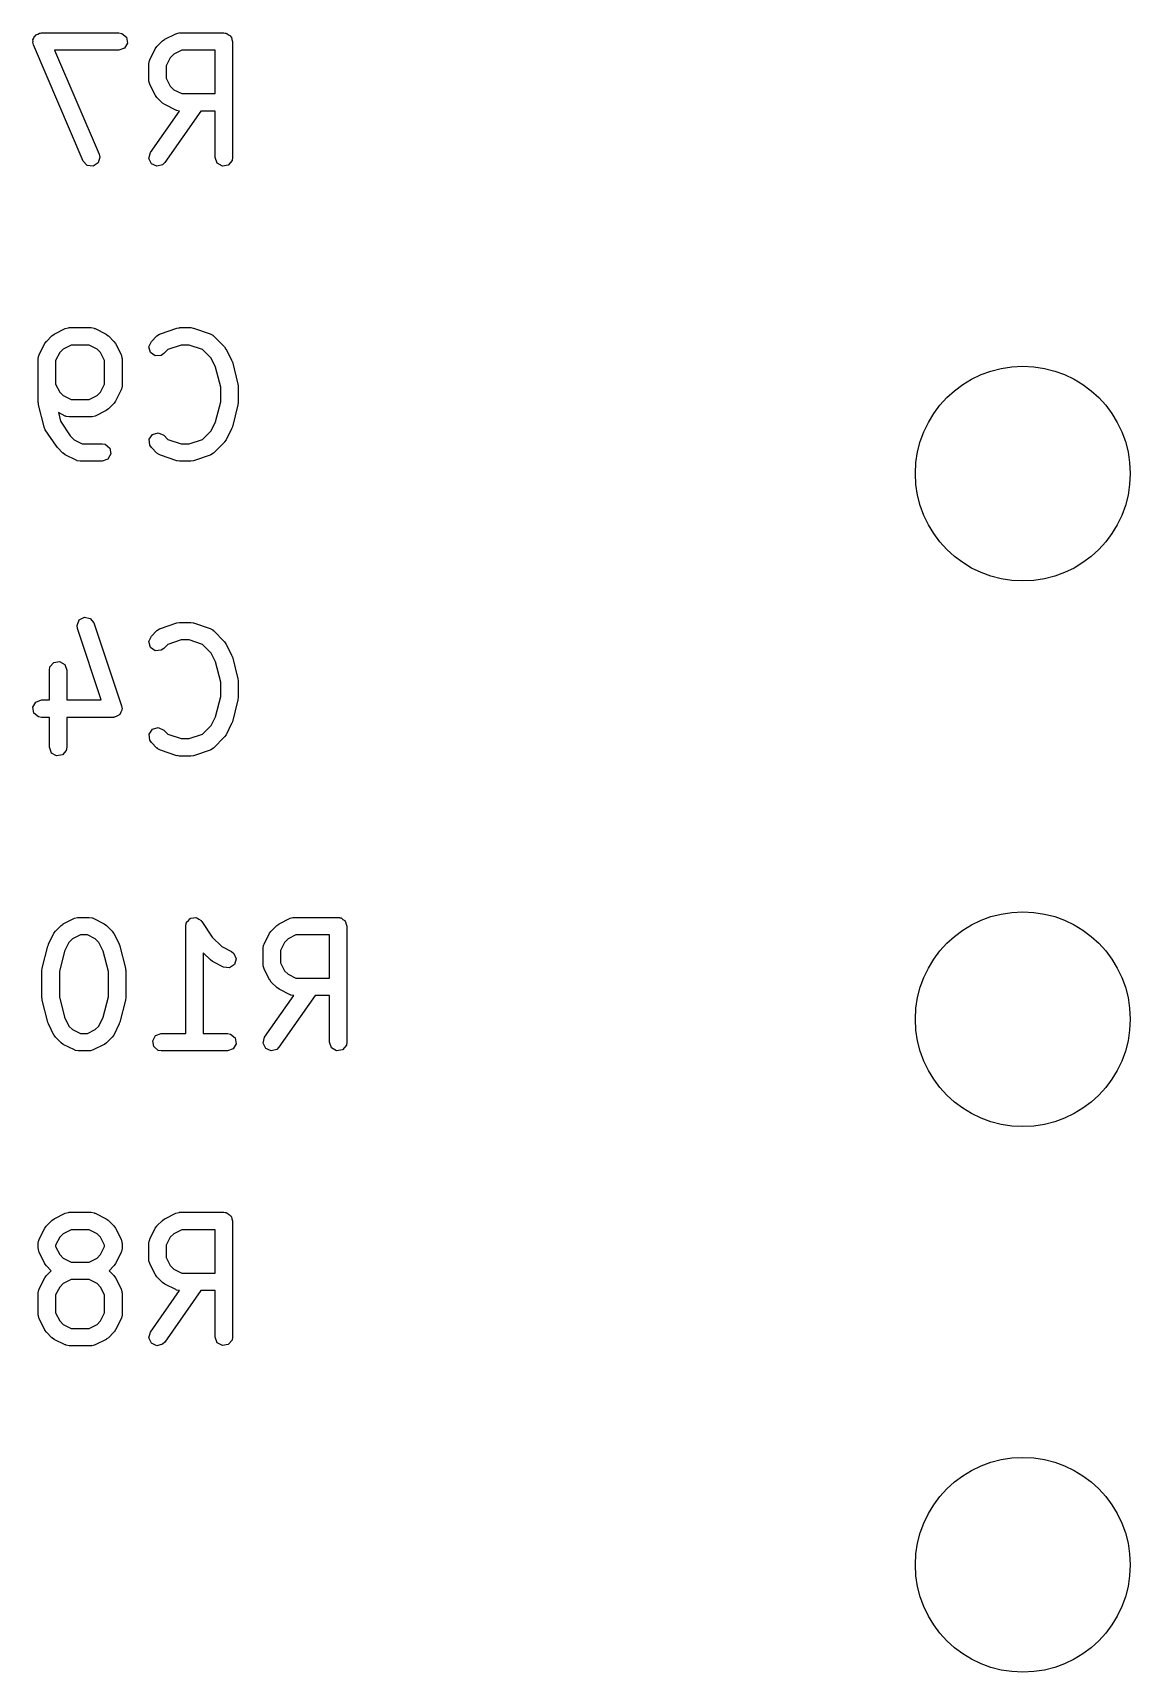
# Model space of a CAD drawing. Extents: x 65 to 231, y -134 to -59.
# Drawn here: x 178.16 to 187.62, y -128.81 to -114.69 of the extents above; entities that cross this region are included whole.
import ezdxf

# ---------------------------------------------------------------- set-up
doc = ezdxf.new("R2010")
doc.units = 0
doc.layers.add('BLACK', color=7, linetype='CONTINUOUS')

msp = doc.modelspace()

# ---------------------------------------------------------------- linework, layer by layer
at = {"layer": 'BLACK', "linetype": 'CONTINUOUS'}
for p, q in [((178.162, -114.773), (178.164, -114.764)), ((178.168, -114.798), (178.162, -114.773)), ((178.163, -114.755), (178.172, -114.74)), ((178.164, -114.764), (178.163, -114.755)), ((178.596, -115.798), (178.168, -114.798)), ((178.172, -114.74), (178.177, -114.723)), ((178.177, -114.723), (178.184, -114.719)), ((178.184, -114.719), (178.188, -114.711)), ((178.188, -114.711), (178.205, -114.705)), ((178.205, -114.705), (178.22, -114.695)), ((178.22, -114.695), (178.228, -114.696)), ((178.228, -114.696), (178.237, -114.693)), ((178.237, -114.693), (178.903, -114.693)), ((178.903, -114.693), (178.929, -114.698)), ((178.929, -114.698), (178.968, -114.731)), ((178.977, -114.781), (178.952, -114.826)), ((178.968, -114.731), (178.977, -114.781)), ((179.231, -114.811), (179.279, -114.763)), ((179.231, -114.812), (179.231, -114.811)), ((179.279, -114.763), (179.297, -114.75)), ((179.297, -114.75), (179.298, -114.749)), ((179.298, -114.749), (179.394, -114.701)), ((179.394, -114.701), (179.419, -114.694)), ((179.419, -114.694), (179.423, -114.695)), ((179.423, -114.695), (179.427, -114.693)), ((179.427, -114.693), (179.808, -114.693)), ((179.808, -114.693), (179.818, -114.695)), ((179.818, -114.695), (179.821, -114.695)), ((179.821, -114.695), (179.824, -114.696)), ((179.824, -114.696), (179.834, -114.698)), ((179.834, -114.698), (179.849, -114.71)), ((179.849, -114.71), (179.866, -114.72)), ((179.866, -114.72), (179.868, -114.727)), ((179.868, -114.727), (179.873, -114.731)), ((179.873, -114.731), (179.876, -114.75)), ((179.876, -114.75), (179.883, -114.768)), ((179.883, -114.768), (179.883, -115.768)), ((178.903, -114.843), (178.35, -114.843)), ((178.35, -114.843), (178.734, -115.739)), ((178.952, -114.826), (178.903, -114.843)), ((179.162, -114.959), (179.166, -114.933)), ((179.166, -114.933), (179.169, -114.93)), ((179.169, -114.93), (179.17, -114.925)), ((179.17, -114.925), (179.217, -114.83)), ((179.217, -114.83), (179.231, -114.812)), ((179.346, -114.908), (179.312, -114.977)), ((179.376, -114.878), (179.346, -114.908)), ((179.445, -114.843), (179.376, -114.878)), ((179.733, -114.843), (179.445, -114.843)), ((179.733, -115.217), (179.733, -114.843)), ((179.162, -115.102), (179.162, -114.959)), ((179.312, -114.977), (179.312, -115.084)), ((179.312, -115.084), (179.346, -115.153)), ((179.163, -115.106), (179.162, -115.102)), ((179.162, -115.11), (179.163, -115.106)), ((179.17, -115.135), (179.162, -115.11)), ((179.217, -115.23), (179.17, -115.135)), ((179.218, -115.232), (179.217, -115.23)), ((179.231, -115.25), (179.218, -115.232)), ((179.346, -115.153), (179.376, -115.183)), ((179.376, -115.183), (179.445, -115.217)), ((179.445, -115.217), (179.733, -115.217)), ((179.175, -115.725), (179.426, -115.367)), ((179.279, -115.298), (179.231, -115.25)), ((179.28, -115.298), (179.279, -115.298)), ((179.298, -115.312), (179.28, -115.298)), ((179.394, -115.359), (179.298, -115.312)), ((179.609, -115.367), (179.298, -115.811)), ((179.398, -115.36), (179.394, -115.359)), ((179.401, -115.363), (179.398, -115.36)), ((179.426, -115.367), (179.401, -115.363)), ((179.733, -115.367), (179.609, -115.367)), ((179.733, -115.768), (179.733, -115.367)), ((178.631, -115.835), (178.596, -115.798)), ((178.74, -115.764), (178.725, -115.813)), ((178.734, -115.739), (178.74, -115.764)), ((179.162, -115.775), (179.175, -115.725)), ((179.184, -115.821), (179.162, -115.775)), ((179.751, -115.817), (179.733, -115.768)), ((179.879, -115.794), (179.846, -115.833)), ((179.883, -115.768), (179.879, -115.794)), ((178.682, -115.841), (178.631, -115.835)), ((178.725, -115.813), (178.682, -115.841)), ((179.23, -115.843), (179.184, -115.821)), ((179.28, -115.83), (179.23, -115.843)), ((179.298, -115.811), (179.28, -115.83)), ((179.795, -115.842), (179.751, -115.817)), ((179.846, -115.833), (179.795, -115.842)), ((178.265, -117.37), (178.278, -117.352)), ((178.278, -117.352), (178.279, -117.351)), ((178.279, -117.351), (178.326, -117.303)), ((178.326, -117.303), (178.345, -117.29)), ((178.345, -117.29), (178.346, -117.289)), ((178.346, -117.289), (178.441, -117.241)), ((178.441, -117.241), (178.466, -117.234)), ((178.466, -117.234), (178.471, -117.235)), ((178.471, -117.235), (178.475, -117.233)), ((178.475, -117.233), (178.665, -117.233)), ((178.665, -117.233), (178.691, -117.238)), ((178.691, -117.238), (178.694, -117.241)), ((178.694, -117.241), (178.699, -117.241)), ((178.699, -117.241), (178.794, -117.289)), ((178.794, -117.289), (178.812, -117.302)), ((178.812, -117.302), (178.814, -117.303)), ((178.814, -117.303), (178.861, -117.351)), ((178.861, -117.351), (178.874, -117.369)), ((179.162, -117.397), (179.184, -117.351)), ((179.184, -117.351), (179.231, -117.303)), ((179.231, -117.303), (179.253, -117.288)), ((179.253, -117.288), (179.257, -117.288)), ((179.257, -117.288), (179.261, -117.285)), ((179.261, -117.285), (179.403, -117.237)), ((179.403, -117.237), (179.426, -117.234)), ((179.426, -117.234), (179.427, -117.233)), ((179.427, -117.233), (179.522, -117.233)), ((179.522, -117.233), (179.544, -117.237)), ((179.544, -117.237), (179.546, -117.237)), ((179.546, -117.237), (179.689, -117.285)), ((179.689, -117.285), (179.712, -117.297)), ((179.712, -117.297), (179.714, -117.301)), ((179.714, -117.301), (179.718, -117.303)), ((179.718, -117.303), (179.814, -117.398)), ((178.209, -117.499), (178.214, -117.473)), ((178.214, -117.473), (178.217, -117.47)), ((178.217, -117.465), (178.265, -117.37)), ((178.217, -117.47), (178.217, -117.465)), ((178.394, -117.448), (178.359, -117.517)), ((178.424, -117.418), (178.394, -117.448)), ((178.492, -117.383), (178.424, -117.418)), ((178.648, -117.383), (178.492, -117.383)), ((178.716, -117.418), (178.648, -117.383)), ((178.746, -117.448), (178.716, -117.418)), ((178.781, -117.517), (178.746, -117.448)), ((178.874, -117.369), (178.875, -117.37)), ((178.875, -117.37), (178.923, -117.465)), ((178.923, -117.465), (178.93, -117.49)), ((178.93, -117.49), (178.929, -117.495)), ((178.929, -117.495), (178.931, -117.499)), ((179.175, -117.447), (179.162, -117.397)), ((179.217, -117.476), (179.175, -117.447)), ((179.268, -117.472), (179.217, -117.476)), ((179.29, -117.457), (179.268, -117.472)), ((179.325, -117.422), (179.29, -117.457)), ((179.439, -117.383), (179.325, -117.422)), ((179.51, -117.383), (179.439, -117.383)), ((179.625, -117.422), (179.51, -117.383)), ((179.699, -117.496), (179.625, -117.422)), ((179.814, -117.398), (179.826, -117.417)), ((179.826, -117.417), (179.828, -117.418)), ((179.828, -117.418), (179.875, -117.513)), ((178.209, -117.88), (178.209, -117.499)), ((178.359, -117.517), (178.359, -117.719)), ((178.781, -117.719), (178.781, -117.517)), ((178.931, -117.499), (178.931, -117.737)), ((179.737, -117.573), (179.699, -117.496)), ((179.781, -117.746), (179.737, -117.573)), ((179.875, -117.513), (179.879, -117.525)), ((179.879, -117.525), (179.881, -117.528)), ((179.881, -117.528), (179.928, -117.719)), ((178.359, -117.719), (178.394, -117.788)), ((178.746, -117.788), (178.781, -117.719)), ((178.923, -117.77), (178.875, -117.866)), ((178.926, -117.763), (178.923, -117.766)), ((178.923, -117.766), (178.923, -117.77)), ((178.931, -117.737), (178.926, -117.763)), ((179.781, -117.871), (179.781, -117.746)), ((179.928, -117.719), (179.93, -117.734)), ((179.93, -117.734), (179.931, -117.737)), ((179.931, -117.737), (179.931, -117.88)), ((178.21, -117.883), (178.209, -117.88)), ((178.212, -117.898), (178.21, -117.883)), ((178.259, -118.088), (178.212, -117.898)), ((178.394, -117.788), (178.424, -117.818)), ((178.424, -117.818), (178.492, -117.852)), ((178.492, -117.852), (178.648, -117.852)), ((178.648, -117.852), (178.716, -117.818)), ((178.716, -117.818), (178.746, -117.788)), ((178.861, -117.885), (178.814, -117.933)), ((178.862, -117.884), (178.861, -117.885)), ((178.875, -117.866), (178.862, -117.884)), ((179.737, -118.044), (179.781, -117.871)), ((179.928, -117.898), (179.881, -118.088)), ((179.931, -117.88), (179.928, -117.895)), ((179.928, -117.895), (179.928, -117.898)), ((178.441, -117.995), (178.383, -117.965)), ((178.383, -117.965), (178.402, -118.039)), ((178.402, -118.039), (178.485, -118.165)), ((178.446, -117.995), (178.441, -117.995)), ((178.449, -117.998), (178.446, -117.995)), ((178.475, -118.002), (178.449, -117.998)), ((178.665, -118.002), (178.475, -118.002)), ((178.669, -118.001), (178.665, -118.002)), ((178.674, -118.002), (178.669, -118.001)), ((178.699, -117.995), (178.674, -118.002)), ((178.794, -117.947), (178.699, -117.995)), ((178.795, -117.946), (178.794, -117.947)), ((178.814, -117.933), (178.795, -117.946)), ((179.699, -118.121), (179.737, -118.044)), ((178.259, -118.089), (178.259, -118.088)), ((178.269, -118.112), (178.259, -118.089)), ((178.365, -118.255), (178.269, -118.112)), ((178.485, -118.165), (178.519, -118.199)), ((178.519, -118.199), (178.588, -118.233)), ((179.164, -118.194), (179.194, -118.152)), ((179.169, -118.245), (179.164, -118.194)), ((179.194, -118.152), (179.243, -118.138)), ((179.243, -118.138), (179.29, -118.16)), ((179.29, -118.16), (179.325, -118.195)), ((179.325, -118.195), (179.439, -118.233)), ((179.51, -118.233), (179.625, -118.195)), ((179.625, -118.195), (179.699, -118.121)), ((179.828, -118.199), (179.814, -118.217)), ((179.875, -118.104), (179.828, -118.199)), ((179.876, -118.1), (179.875, -118.104)), ((179.881, -118.088), (179.876, -118.1)), ((178.368, -118.257), (178.365, -118.255)), ((178.374, -118.266), (178.368, -118.257)), ((178.422, -118.314), (178.374, -118.266)), ((178.423, -118.314), (178.422, -118.314)), ((178.441, -118.328), (178.423, -118.314)), ((178.536, -118.375), (178.441, -118.328)), ((178.588, -118.233), (178.76, -118.233)), ((178.76, -118.233), (178.786, -118.238)), ((178.786, -118.238), (178.825, -118.271)), ((178.834, -118.321), (178.809, -118.366)), ((178.825, -118.271), (178.834, -118.321)), ((179.184, -118.266), (179.169, -118.245)), ((179.231, -118.314), (179.184, -118.266)), ((179.235, -118.316), (179.231, -118.314)), ((179.238, -118.32), (179.235, -118.316)), ((179.261, -118.332), (179.238, -118.32)), ((179.403, -118.38), (179.261, -118.332)), ((179.439, -118.233), (179.51, -118.233)), ((179.689, -118.332), (179.546, -118.38)), ((179.692, -118.329), (179.689, -118.332)), ((179.697, -118.329), (179.692, -118.329)), ((179.718, -118.314), (179.697, -118.329)), ((179.814, -118.219), (179.718, -118.314)), ((179.814, -118.217), (179.814, -118.219)), ((178.541, -118.376), (178.536, -118.375)), ((178.544, -118.379), (178.541, -118.376)), ((178.57, -118.383), (178.544, -118.379)), ((178.76, -118.383), (178.57, -118.383)), ((178.809, -118.366), (178.76, -118.383)), ((179.405, -118.379), (179.403, -118.38)), ((179.427, -118.383), (179.405, -118.379)), ((179.522, -118.383), (179.427, -118.383)), ((179.524, -118.383), (179.522, -118.383)), ((179.546, -118.38), (179.524, -118.383)), ((178.543, -119.799), (178.562, -119.751)), ((178.562, -119.751), (178.607, -119.727)), ((178.607, -119.727), (178.657, -119.737)), ((178.657, -119.737), (178.689, -119.777)), ((178.546, -119.824), (178.543, -119.799)), ((178.752, -120.44), (178.546, -119.824)), ((178.689, -119.777), (178.927, -120.491)), ((179.162, -119.937), (179.184, -119.891)), ((179.184, -119.891), (179.231, -119.843)), ((179.231, -119.843), (179.253, -119.828)), ((179.253, -119.828), (179.257, -119.828)), ((179.257, -119.828), (179.261, -119.825)), ((179.261, -119.825), (179.403, -119.777)), ((179.403, -119.777), (179.426, -119.774)), ((179.426, -119.774), (179.427, -119.773)), ((179.427, -119.773), (179.522, -119.773)), ((179.522, -119.773), (179.544, -119.777)), ((179.544, -119.777), (179.546, -119.777)), ((179.546, -119.777), (179.689, -119.825)), ((179.689, -119.825), (179.712, -119.837)), ((179.712, -119.837), (179.714, -119.841)), ((179.714, -119.841), (179.718, -119.843)), ((179.718, -119.843), (179.814, -119.938)), ((179.175, -119.987), (179.162, -119.937)), ((179.217, -120.016), (179.175, -119.987)), ((179.268, -120.012), (179.217, -120.016)), ((179.29, -119.997), (179.268, -120.012)), ((179.325, -119.962), (179.29, -119.997)), ((179.439, -119.923), (179.325, -119.962)), ((179.51, -119.923), (179.439, -119.923)), ((179.625, -119.962), (179.51, -119.923)), ((179.699, -120.036), (179.625, -119.962)), ((179.737, -120.113), (179.699, -120.036)), ((179.814, -119.938), (179.826, -119.957)), ((179.826, -119.957), (179.828, -119.958)), ((179.828, -119.958), (179.875, -120.053)), ((178.305, -120.182), (178.309, -120.156)), ((178.309, -120.156), (178.342, -120.117)), ((178.342, -120.117), (178.393, -120.108)), ((178.393, -120.108), (178.437, -120.134)), ((178.437, -120.134), (178.455, -120.182)), ((179.781, -120.286), (179.737, -120.113)), ((179.875, -120.053), (179.879, -120.065)), ((179.879, -120.065), (179.881, -120.068)), ((179.881, -120.068), (179.928, -120.259)), ((178.305, -120.44), (178.305, -120.182)), ((178.455, -120.182), (178.455, -120.44)), ((179.781, -120.411), (179.781, -120.286)), ((179.928, -120.259), (179.93, -120.274)), ((179.93, -120.274), (179.931, -120.277)), ((179.931, -120.277), (179.931, -120.42)), ((178.163, -120.502), (178.188, -120.458)), ((178.188, -120.458), (178.237, -120.44)), ((178.237, -120.44), (178.305, -120.44)), ((178.455, -120.44), (178.752, -120.44)), ((179.737, -120.584), (179.781, -120.411)), ((179.928, -120.438), (179.881, -120.628)), ((179.931, -120.42), (179.928, -120.435)), ((179.928, -120.435), (179.928, -120.438)), ((178.172, -120.553), (178.163, -120.502)), ((178.211, -120.586), (178.172, -120.553)), ((178.237, -120.59), (178.211, -120.586)), ((178.305, -120.59), (178.237, -120.59)), ((178.305, -120.848), (178.305, -120.59)), ((178.856, -120.59), (178.455, -120.59)), ((178.455, -120.59), (178.455, -120.848)), ((178.861, -120.588), (178.856, -120.59)), ((178.867, -120.589), (178.861, -120.588)), ((178.885, -120.579), (178.867, -120.589)), ((178.904, -120.572), (178.885, -120.579)), ((178.907, -120.568), (178.904, -120.572)), ((178.912, -120.565), (178.907, -120.568)), ((178.919, -120.546), (178.912, -120.565)), ((178.93, -120.528), (178.919, -120.546)), ((178.927, -120.491), (178.931, -120.517)), ((178.931, -120.517), (178.929, -120.522)), ((178.929, -120.522), (178.93, -120.528)), ((179.699, -120.661), (179.737, -120.584)), ((179.164, -120.734), (179.194, -120.692)), ((179.169, -120.785), (179.164, -120.734)), ((179.194, -120.692), (179.243, -120.678)), ((179.243, -120.678), (179.29, -120.7)), ((179.29, -120.7), (179.325, -120.735)), ((179.325, -120.735), (179.439, -120.773)), ((179.51, -120.773), (179.625, -120.735)), ((179.625, -120.735), (179.699, -120.661)), ((179.828, -120.739), (179.814, -120.757)), ((179.875, -120.644), (179.828, -120.739)), ((179.876, -120.64), (179.875, -120.644)), ((179.881, -120.628), (179.876, -120.64)), ((178.322, -120.897), (178.305, -120.848)), ((178.45, -120.874), (178.417, -120.913)), ((178.455, -120.848), (178.45, -120.874)), ((179.184, -120.806), (179.169, -120.785)), ((179.231, -120.854), (179.184, -120.806)), ((179.235, -120.856), (179.231, -120.854)), ((179.238, -120.86), (179.235, -120.856)), ((179.261, -120.872), (179.238, -120.86)), ((179.403, -120.92), (179.261, -120.872)), ((179.439, -120.773), (179.51, -120.773)), ((179.689, -120.872), (179.546, -120.92)), ((179.692, -120.869), (179.689, -120.872)), ((179.697, -120.869), (179.692, -120.869)), ((179.718, -120.854), (179.697, -120.869)), ((179.814, -120.759), (179.718, -120.854)), ((179.814, -120.757), (179.814, -120.759)), ((178.366, -120.922), (178.322, -120.897)), ((178.417, -120.913), (178.366, -120.922)), ((179.405, -120.919), (179.403, -120.92)), ((179.427, -120.923), (179.405, -120.919)), ((179.522, -120.923), (179.427, -120.923)), ((179.524, -120.923), (179.522, -120.923)), ((179.546, -120.92), (179.524, -120.923)), ((178.344, -122.45), (178.358, -122.432)), ((178.358, -122.431), (178.406, -122.383)), ((178.358, -122.432), (178.358, -122.431)), ((178.406, -122.383), (178.424, -122.37)), ((178.424, -122.37), (178.425, -122.369)), ((178.425, -122.369), (178.521, -122.321)), ((178.521, -122.321), (178.546, -122.314)), ((178.546, -122.314), (178.55, -122.315)), ((178.55, -122.315), (178.554, -122.313)), ((178.554, -122.313), (178.649, -122.313)), ((178.649, -122.313), (178.675, -122.318)), ((178.675, -122.318), (178.679, -122.321)), ((178.679, -122.321), (178.683, -122.321)), ((178.683, -122.321), (178.778, -122.369)), ((178.778, -122.369), (178.796, -122.382)), ((178.796, -122.382), (178.798, -122.383)), ((178.798, -122.383), (178.845, -122.431)), ((178.845, -122.431), (178.858, -122.449)), ((179.479, -122.388), (179.484, -122.363)), ((179.479, -123.313), (179.479, -122.388)), ((179.484, -122.363), (179.486, -122.359)), ((179.486, -122.359), (179.487, -122.355)), ((179.487, -122.355), (179.503, -122.34)), ((179.503, -122.34), (179.517, -122.323)), ((179.517, -122.323), (179.521, -122.323)), ((179.521, -122.323), (179.524, -122.32)), ((179.524, -122.32), (179.546, -122.318)), ((179.546, -122.318), (179.567, -122.315)), ((179.567, -122.315), (179.571, -122.317)), ((179.571, -122.317), (179.575, -122.316)), ((179.575, -122.316), (179.593, -122.329)), ((179.593, -122.329), (179.612, -122.34)), ((179.612, -122.34), (179.613, -122.344)), ((179.613, -122.344), (179.617, -122.347)), ((179.617, -122.347), (179.708, -122.483)), ((180.201, -122.45), (180.215, -122.432)), ((180.215, -122.431), (180.263, -122.383)), ((180.215, -122.432), (180.215, -122.431)), ((180.263, -122.383), (180.281, -122.37)), ((180.281, -122.37), (180.283, -122.369)), ((180.283, -122.369), (180.378, -122.321)), ((180.378, -122.321), (180.403, -122.314)), ((180.403, -122.314), (180.407, -122.315)), ((180.407, -122.315), (180.411, -122.313)), ((180.411, -122.313), (180.792, -122.313)), ((180.792, -122.313), (180.802, -122.315)), ((180.802, -122.315), (180.805, -122.315)), ((180.805, -122.315), (180.808, -122.316)), ((180.808, -122.316), (180.818, -122.318)), ((180.818, -122.318), (180.833, -122.33)), ((180.833, -122.33), (180.85, -122.34)), ((180.85, -122.34), (180.852, -122.347)), ((180.852, -122.347), (180.857, -122.351)), ((180.857, -122.351), (180.861, -122.37)), ((180.861, -122.37), (180.867, -122.388)), ((180.867, -122.388), (180.867, -123.388)), ((178.243, -122.751), (178.291, -122.561)), ((178.291, -122.561), (178.296, -122.549)), ((178.296, -122.549), (178.297, -122.545)), ((178.297, -122.545), (178.344, -122.45)), ((178.473, -122.528), (178.434, -122.605)), ((178.503, -122.498), (178.473, -122.528)), ((178.572, -122.463), (178.503, -122.498)), ((178.632, -122.463), (178.572, -122.463)), ((178.7, -122.498), (178.632, -122.463)), ((178.731, -122.528), (178.7, -122.498)), ((178.769, -122.605), (178.731, -122.528)), ((178.858, -122.449), (178.859, -122.45)), ((178.859, -122.45), (178.907, -122.545)), ((178.907, -122.545), (178.911, -122.558)), ((178.911, -122.558), (178.913, -122.561)), ((178.913, -122.561), (178.96, -122.751)), ((179.708, -122.483), (179.789, -122.565)), ((179.789, -122.565), (179.873, -122.607)), ((180.146, -122.579), (180.15, -122.553)), ((180.15, -122.553), (180.153, -122.55)), ((180.153, -122.55), (180.154, -122.545)), ((180.154, -122.545), (180.201, -122.45)), ((180.33, -122.528), (180.296, -122.597)), ((180.361, -122.498), (180.33, -122.528)), ((180.429, -122.463), (180.361, -122.498)), ((180.717, -122.463), (180.429, -122.463)), ((180.717, -122.837), (180.717, -122.463)), ((178.434, -122.605), (178.391, -122.779)), ((178.813, -122.779), (178.769, -122.605)), ((179.692, -122.68), (179.629, -122.617)), ((179.629, -122.617), (179.629, -123.313)), ((179.693, -122.68), (179.692, -122.68)), ((179.711, -122.694), (179.693, -122.68)), ((179.806, -122.741), (179.711, -122.694)), ((179.9, -122.719), (179.857, -122.747)), ((179.873, -122.607), (179.894, -122.623)), ((179.894, -122.623), (179.915, -122.67)), ((179.915, -122.67), (179.9, -122.719)), ((180.146, -122.722), (180.146, -122.579)), ((180.296, -122.597), (180.296, -122.704)), ((180.296, -122.704), (180.33, -122.773)), ((178.241, -122.769), (178.244, -122.755)), ((178.241, -123.007), (178.241, -122.769)), ((178.244, -122.755), (178.243, -122.751)), ((178.391, -122.779), (178.391, -122.998)), ((178.813, -122.998), (178.813, -122.779)), ((178.96, -122.751), (178.961, -122.766)), ((178.961, -122.766), (178.963, -122.769)), ((178.963, -122.769), (178.963, -123.007)), ((179.857, -122.747), (179.806, -122.741)), ((180.147, -122.726), (180.146, -122.722)), ((180.146, -122.73), (180.147, -122.726)), ((180.154, -122.755), (180.146, -122.73)), ((180.201, -122.85), (180.154, -122.755)), ((180.203, -122.852), (180.201, -122.85)), ((180.215, -122.87), (180.203, -122.852)), ((180.33, -122.773), (180.361, -122.803)), ((180.361, -122.803), (180.429, -122.837)), ((180.429, -122.837), (180.717, -122.837)), ((178.391, -122.998), (178.434, -123.172)), ((178.769, -123.172), (178.813, -122.998)), ((180.159, -123.345), (180.41, -122.987)), ((180.263, -122.918), (180.215, -122.87)), ((180.265, -122.918), (180.263, -122.918)), ((180.283, -122.932), (180.265, -122.918)), ((180.593, -122.987), (180.282, -123.431)), ((180.378, -122.979), (180.283, -122.932)), ((180.382, -122.98), (180.378, -122.979)), ((180.386, -122.983), (180.382, -122.98)), ((180.41, -122.987), (180.386, -122.983)), ((180.717, -122.987), (180.593, -122.987)), ((180.717, -123.388), (180.717, -122.987)), ((178.242, -123.011), (178.241, -123.007)), ((178.243, -123.026), (178.242, -123.011)), ((178.291, -123.216), (178.243, -123.026)), ((178.96, -123.026), (178.913, -123.216)), ((178.963, -123.007), (178.96, -123.022)), ((178.96, -123.022), (178.96, -123.026)), ((178.293, -123.219), (178.291, -123.216)), ((178.297, -123.231), (178.293, -123.219)), ((178.344, -123.327), (178.297, -123.231)), ((178.434, -123.172), (178.473, -123.249)), ((178.473, -123.249), (178.503, -123.279)), ((178.503, -123.279), (178.572, -123.313)), ((178.632, -123.313), (178.7, -123.279)), ((178.7, -123.279), (178.731, -123.249)), ((178.731, -123.249), (178.769, -123.172)), ((178.907, -123.231), (178.859, -123.327)), ((178.913, -123.216), (178.907, -123.228)), ((178.907, -123.228), (178.907, -123.231)), ((178.345, -123.328), (178.344, -123.327)), ((178.358, -123.346), (178.345, -123.328)), ((178.406, -123.394), (178.358, -123.346)), ((178.407, -123.394), (178.406, -123.394)), ((178.425, -123.408), (178.407, -123.394)), ((178.521, -123.455), (178.425, -123.408)), ((178.572, -123.313), (178.632, -123.313)), ((178.778, -123.408), (178.683, -123.455)), ((178.779, -123.407), (178.778, -123.408)), ((178.798, -123.394), (178.779, -123.407)), ((178.845, -123.346), (178.798, -123.394)), ((178.846, -123.345), (178.845, -123.346)), ((178.859, -123.327), (178.846, -123.345)), ((179.195, -123.375), (179.22, -123.331)), ((179.204, -123.426), (179.195, -123.375)), ((179.243, -123.459), (179.204, -123.426)), ((179.22, -123.331), (179.268, -123.313)), ((179.268, -123.313), (179.479, -123.313)), ((179.629, -123.313), (179.84, -123.313)), ((179.84, -123.313), (179.866, -123.318)), ((179.866, -123.318), (179.905, -123.351)), ((179.914, -123.401), (179.888, -123.446)), ((179.905, -123.351), (179.914, -123.401)), ((180.146, -123.395), (180.159, -123.345)), ((180.168, -123.441), (180.146, -123.395)), ((180.735, -123.437), (180.717, -123.388)), ((180.863, -123.414), (180.83, -123.453)), ((180.867, -123.388), (180.863, -123.414)), ((178.525, -123.456), (178.521, -123.455)), ((178.529, -123.459), (178.525, -123.456)), ((178.554, -123.463), (178.529, -123.459)), ((178.649, -123.463), (178.554, -123.463)), ((178.654, -123.462), (178.649, -123.463)), ((178.658, -123.463), (178.654, -123.462)), ((178.683, -123.455), (178.658, -123.463)), ((179.268, -123.463), (179.243, -123.459)), ((179.84, -123.463), (179.268, -123.463)), ((179.888, -123.446), (179.84, -123.463)), ((180.214, -123.463), (180.168, -123.441)), ((180.264, -123.45), (180.214, -123.463)), ((180.282, -123.431), (180.264, -123.45)), ((180.779, -123.462), (180.735, -123.437)), ((180.83, -123.453), (180.779, -123.462)), ((178.265, -124.99), (178.278, -124.972)), ((178.278, -124.972), (178.279, -124.971)), ((178.279, -124.971), (178.326, -124.923)), ((178.326, -124.923), (178.345, -124.91)), ((178.345, -124.91), (178.346, -124.909)), ((178.346, -124.909), (178.441, -124.861)), ((178.441, -124.861), (178.466, -124.854)), ((178.466, -124.854), (178.471, -124.855)), ((178.471, -124.855), (178.475, -124.853)), ((178.475, -124.853), (178.665, -124.853)), ((178.665, -124.853), (178.691, -124.858)), ((178.691, -124.858), (178.694, -124.861)), ((178.694, -124.861), (178.699, -124.861)), ((178.699, -124.861), (178.794, -124.909)), ((178.794, -124.909), (178.812, -124.922)), ((178.812, -124.922), (178.814, -124.923)), ((178.814, -124.923), (178.861, -124.971)), ((178.861, -124.971), (178.874, -124.989)), ((179.217, -124.99), (179.231, -124.972)), ((179.231, -124.971), (179.279, -124.923)), ((179.231, -124.972), (179.231, -124.971)), ((179.279, -124.923), (179.297, -124.91)), ((179.297, -124.91), (179.298, -124.909)), ((179.298, -124.909), (179.394, -124.861)), ((179.394, -124.861), (179.419, -124.854)), ((179.419, -124.854), (179.423, -124.855)), ((179.423, -124.855), (179.427, -124.853)), ((179.427, -124.853), (179.808, -124.853)), ((179.808, -124.853), (179.818, -124.855)), ((179.818, -124.855), (179.821, -124.855)), ((179.821, -124.855), (179.824, -124.856)), ((179.824, -124.856), (179.834, -124.858)), ((179.834, -124.858), (179.849, -124.87)), ((179.849, -124.87), (179.866, -124.88)), ((179.866, -124.88), (179.868, -124.887)), ((179.868, -124.887), (179.873, -124.891)), ((179.873, -124.891), (179.876, -124.91)), ((179.876, -124.91), (179.883, -124.928)), ((179.883, -124.928), (179.883, -125.928)), ((178.209, -125.119), (178.214, -125.093)), ((178.209, -125.166), (178.209, -125.119)), ((178.214, -125.093), (178.217, -125.09)), ((178.217, -125.085), (178.265, -124.99)), ((178.217, -125.09), (178.217, -125.085)), ((178.394, -125.068), (178.359, -125.137)), ((178.424, -125.038), (178.394, -125.068)), ((178.492, -125.003), (178.424, -125.038)), ((178.648, -125.003), (178.492, -125.003)), ((178.716, -125.038), (178.648, -125.003)), ((178.746, -125.068), (178.716, -125.038)), ((178.781, -125.137), (178.746, -125.068)), ((178.874, -124.989), (178.875, -124.99)), ((178.875, -124.99), (178.923, -125.085)), ((178.923, -125.085), (178.93, -125.11)), ((178.93, -125.11), (178.929, -125.115)), ((178.929, -125.115), (178.931, -125.119)), ((178.931, -125.119), (178.931, -125.166)), ((179.162, -125.119), (179.166, -125.093)), ((179.162, -125.262), (179.162, -125.119)), ((179.166, -125.093), (179.169, -125.09)), ((179.169, -125.09), (179.17, -125.085)), ((179.17, -125.085), (179.217, -124.99)), ((179.346, -125.068), (179.312, -125.137)), ((179.376, -125.038), (179.346, -125.068)), ((179.445, -125.003), (179.376, -125.038)), ((179.733, -125.003), (179.445, -125.003)), ((179.733, -125.377), (179.733, -125.003)), ((178.211, -125.171), (178.209, -125.166)), ((178.21, -125.175), (178.211, -125.171)), ((178.217, -125.2), (178.21, -125.175)), ((178.265, -125.295), (178.217, -125.2)), ((178.359, -125.137), (178.359, -125.149)), ((178.359, -125.149), (178.394, -125.217)), ((178.394, -125.217), (178.424, -125.248)), ((178.424, -125.248), (178.492, -125.282)), ((178.648, -125.282), (178.716, -125.248)), ((178.716, -125.248), (178.746, -125.217)), ((178.746, -125.217), (178.781, -125.149)), ((178.781, -125.149), (178.781, -125.137)), ((178.923, -125.2), (178.875, -125.295)), ((178.926, -125.192), (178.923, -125.196)), ((178.923, -125.196), (178.923, -125.2)), ((178.931, -125.166), (178.926, -125.192)), ((179.163, -125.266), (179.162, -125.262)), ((179.312, -125.137), (179.312, -125.244)), ((179.312, -125.244), (179.346, -125.313)), ((178.266, -125.296), (178.265, -125.295)), ((178.265, -125.419), (178.278, -125.401)), ((178.279, -125.315), (178.266, -125.296)), ((178.278, -125.401), (178.279, -125.399)), ((178.321, -125.357), (178.279, -125.315)), ((178.279, -125.399), (178.321, -125.357)), ((178.492, -125.282), (178.648, -125.282)), ((178.861, -125.315), (178.819, -125.357)), ((178.819, -125.357), (178.861, -125.399)), ((178.862, -125.313), (178.861, -125.315)), ((178.861, -125.399), (178.874, -125.418)), ((178.875, -125.295), (178.862, -125.313)), ((179.162, -125.27), (179.163, -125.266)), ((179.17, -125.295), (179.162, -125.27)), ((179.217, -125.39), (179.17, -125.295)), ((179.218, -125.392), (179.217, -125.39)), ((179.231, -125.41), (179.218, -125.392)), ((179.346, -125.313), (179.376, -125.343)), ((179.376, -125.343), (179.445, -125.377)), ((179.445, -125.377), (179.733, -125.377)), ((178.209, -125.547), (178.214, -125.522)), ((178.214, -125.522), (178.217, -125.518)), ((178.217, -125.514), (178.265, -125.419)), ((178.217, -125.518), (178.217, -125.514)), ((178.394, -125.497), (178.359, -125.565)), ((178.424, -125.466), (178.394, -125.497)), ((178.492, -125.432), (178.424, -125.466)), ((178.648, -125.432), (178.492, -125.432)), ((178.716, -125.466), (178.648, -125.432)), ((178.746, -125.497), (178.716, -125.466)), ((178.781, -125.565), (178.746, -125.497)), ((178.874, -125.418), (178.875, -125.419)), ((178.875, -125.419), (178.923, -125.514)), ((178.923, -125.514), (178.93, -125.539)), ((178.93, -125.539), (178.929, -125.543)), ((178.929, -125.543), (178.931, -125.547)), ((179.175, -125.885), (179.426, -125.527)), ((179.279, -125.458), (179.231, -125.41)), ((179.28, -125.458), (179.279, -125.458)), ((179.298, -125.472), (179.28, -125.458)), ((179.394, -125.519), (179.298, -125.472)), ((179.609, -125.527), (179.298, -125.971)), ((179.398, -125.52), (179.394, -125.519)), ((179.401, -125.523), (179.398, -125.52)), ((179.426, -125.527), (179.401, -125.523)), ((179.733, -125.527), (179.609, -125.527)), ((179.733, -125.928), (179.733, -125.527)), ((178.209, -125.738), (178.209, -125.547)), ((178.359, -125.565), (178.359, -125.72)), ((178.781, -125.72), (178.781, -125.565)), ((178.931, -125.547), (178.931, -125.738)), ((178.211, -125.742), (178.209, -125.738)), ((178.21, -125.746), (178.211, -125.742)), ((178.217, -125.771), (178.21, -125.746)), ((178.265, -125.867), (178.217, -125.771)), ((178.359, -125.72), (178.394, -125.789)), ((178.394, -125.789), (178.424, -125.819)), ((178.424, -125.819), (178.492, -125.853)), ((178.648, -125.853), (178.716, -125.819)), ((178.716, -125.819), (178.746, -125.789)), ((178.746, -125.789), (178.781, -125.72)), ((178.923, -125.771), (178.875, -125.867)), ((178.926, -125.764), (178.923, -125.767)), ((178.923, -125.767), (178.923, -125.771)), ((178.931, -125.738), (178.926, -125.764)), ((178.266, -125.868), (178.265, -125.867)), ((178.279, -125.886), (178.266, -125.868)), ((178.326, -125.934), (178.279, -125.886)), ((178.328, -125.934), (178.326, -125.934)), ((178.346, -125.948), (178.328, -125.934)), ((178.441, -125.995), (178.346, -125.948)), ((178.492, -125.853), (178.648, -125.853)), ((178.794, -125.948), (178.699, -125.995)), ((178.795, -125.947), (178.794, -125.948)), ((178.814, -125.934), (178.795, -125.947)), ((178.861, -125.886), (178.814, -125.934)), ((178.862, -125.885), (178.861, -125.886)), ((178.875, -125.867), (178.862, -125.885)), ((179.162, -125.935), (179.175, -125.885)), ((179.184, -125.981), (179.162, -125.935)), ((179.751, -125.977), (179.733, -125.928)), ((179.879, -125.954), (179.846, -125.993)), ((179.883, -125.928), (179.879, -125.954)), ((178.446, -125.996), (178.441, -125.995)), ((178.449, -125.999), (178.446, -125.996)), ((178.475, -126.003), (178.449, -125.999)), ((178.665, -126.003), (178.475, -126.003)), ((178.669, -126.002), (178.665, -126.003)), ((178.674, -126.003), (178.669, -126.002)), ((178.699, -125.995), (178.674, -126.003)), ((179.23, -126.003), (179.184, -125.981)), ((179.28, -125.99), (179.23, -126.003)), ((179.298, -125.971), (179.28, -125.99)), ((179.795, -126.002), (179.751, -125.977)), ((179.846, -125.993), (179.795, -126.002))]:
    msp.add_line(p, q, dxfattribs=at)
at = {"layer": 'BLACK'}
for centre in [(186.69, -118.49), (186.69, -123.19), (186.69, -127.89)]:
    msp.add_circle(centre, 0.925, dxfattribs=at)

doc.saveas('drawing.dxf')
